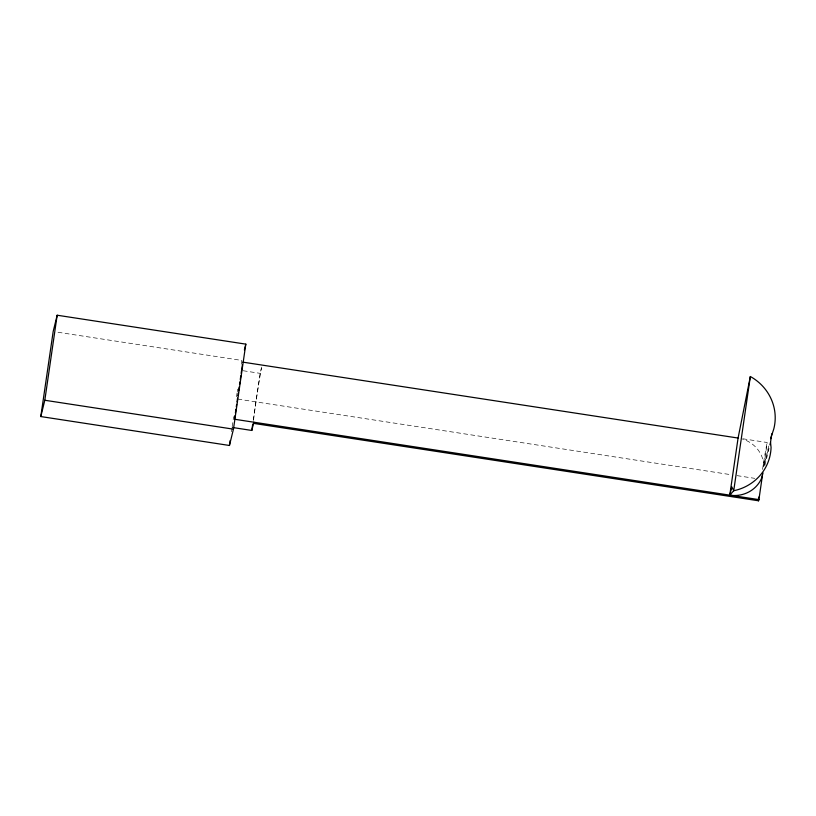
<?xml version="1.0" encoding="UTF-8"?>
<svg xmlns="http://www.w3.org/2000/svg" width="816" height="816" viewBox="0 0 816 816"><rect width="100%" height="100%" fill="white"/><g stroke="black" fill="none" stroke-linecap="round" stroke-linejoin="round"><path stroke-width="0.61" stroke-dasharray="4.08 3.06" d="M231.438 431.725L231.989 427.972M232.172 426.717L233.621 416.711M236.538 396.709L237.079 392.955M237.262 391.7L237.629 389.201M241.271 364.191L241.811 360.437L55.682 331.908M253.246 420.515L260.1 373.34L262.13 365.089M742.937 438.794L767.213 442.507L763.684 466.803L763.705 463.61A30.07 28.846 13.8 0 0 742.468 439.049M768.784 446.036L763.684 466.803L769.202 446.107M764.837 465.559L769.039 448.463M243.188 370.739L260.1 373.34M237.823 399.116L730.81 474.677M737.103 475.646L754.739 478.349M253.603 419.669A30.07 0.785 -81.3 0 1 261.467 368.2M762.521 469.424A30.07 0.785 -81.3 0 1 767.213 442.507"/><path stroke-width="1.22" d="M40.8 416.558L53.173 331.531L57.171 315.221L245.82 344.138L233.447 429.165L229.439 445.475L40.8 416.558L44.809 400.258L57.171 315.221M229.439 445.475L230.173 440.477M234.671 417.996L235.028 415.517M235.396 413.029L235.936 409.306M236.293 406.827L236.65 404.338M237.017 401.86L237.558 398.137M237.915 395.648L238.282 393.169M238.639 390.68L239.18 386.957M239.547 384.479L239.904 381.99M240.271 379.511L240.812 375.788M241.169 373.3L242.434 364.609M232.458 427.482L251.797 430.45L252.705 424.238M770.579 438.712L773.752 429.073A48.511 46.543 13.8 0 0 750.343 376.513L738.082 438.049L729.779 495.159A30.07 28.846 13.8 0 0 761.552 478.39L763.042 472.892M750.343 376.513L733.727 490.732L729.779 495.159L731.809 486.907L733.727 490.732A48.511 46.543 13.8 0 0 771.069 447.484L770.539 442.354L771.783 433.826M234.488 419.24L758.911 499.616L762.44 475.33M244.382 349.962L245.82 344.138M251.797 430.45L253.827 422.198A30.07 0.785 -81.3 0 1 253.439 423.361L758.523 500.779M769.937 444.791L770.539 442.354M242.791 362.131L738.082 438.049M44.809 400.258L233.447 429.165M758.911 499.616A30.07 0.785 -81.3 0 1 758.686 497.087"/></g></svg>
